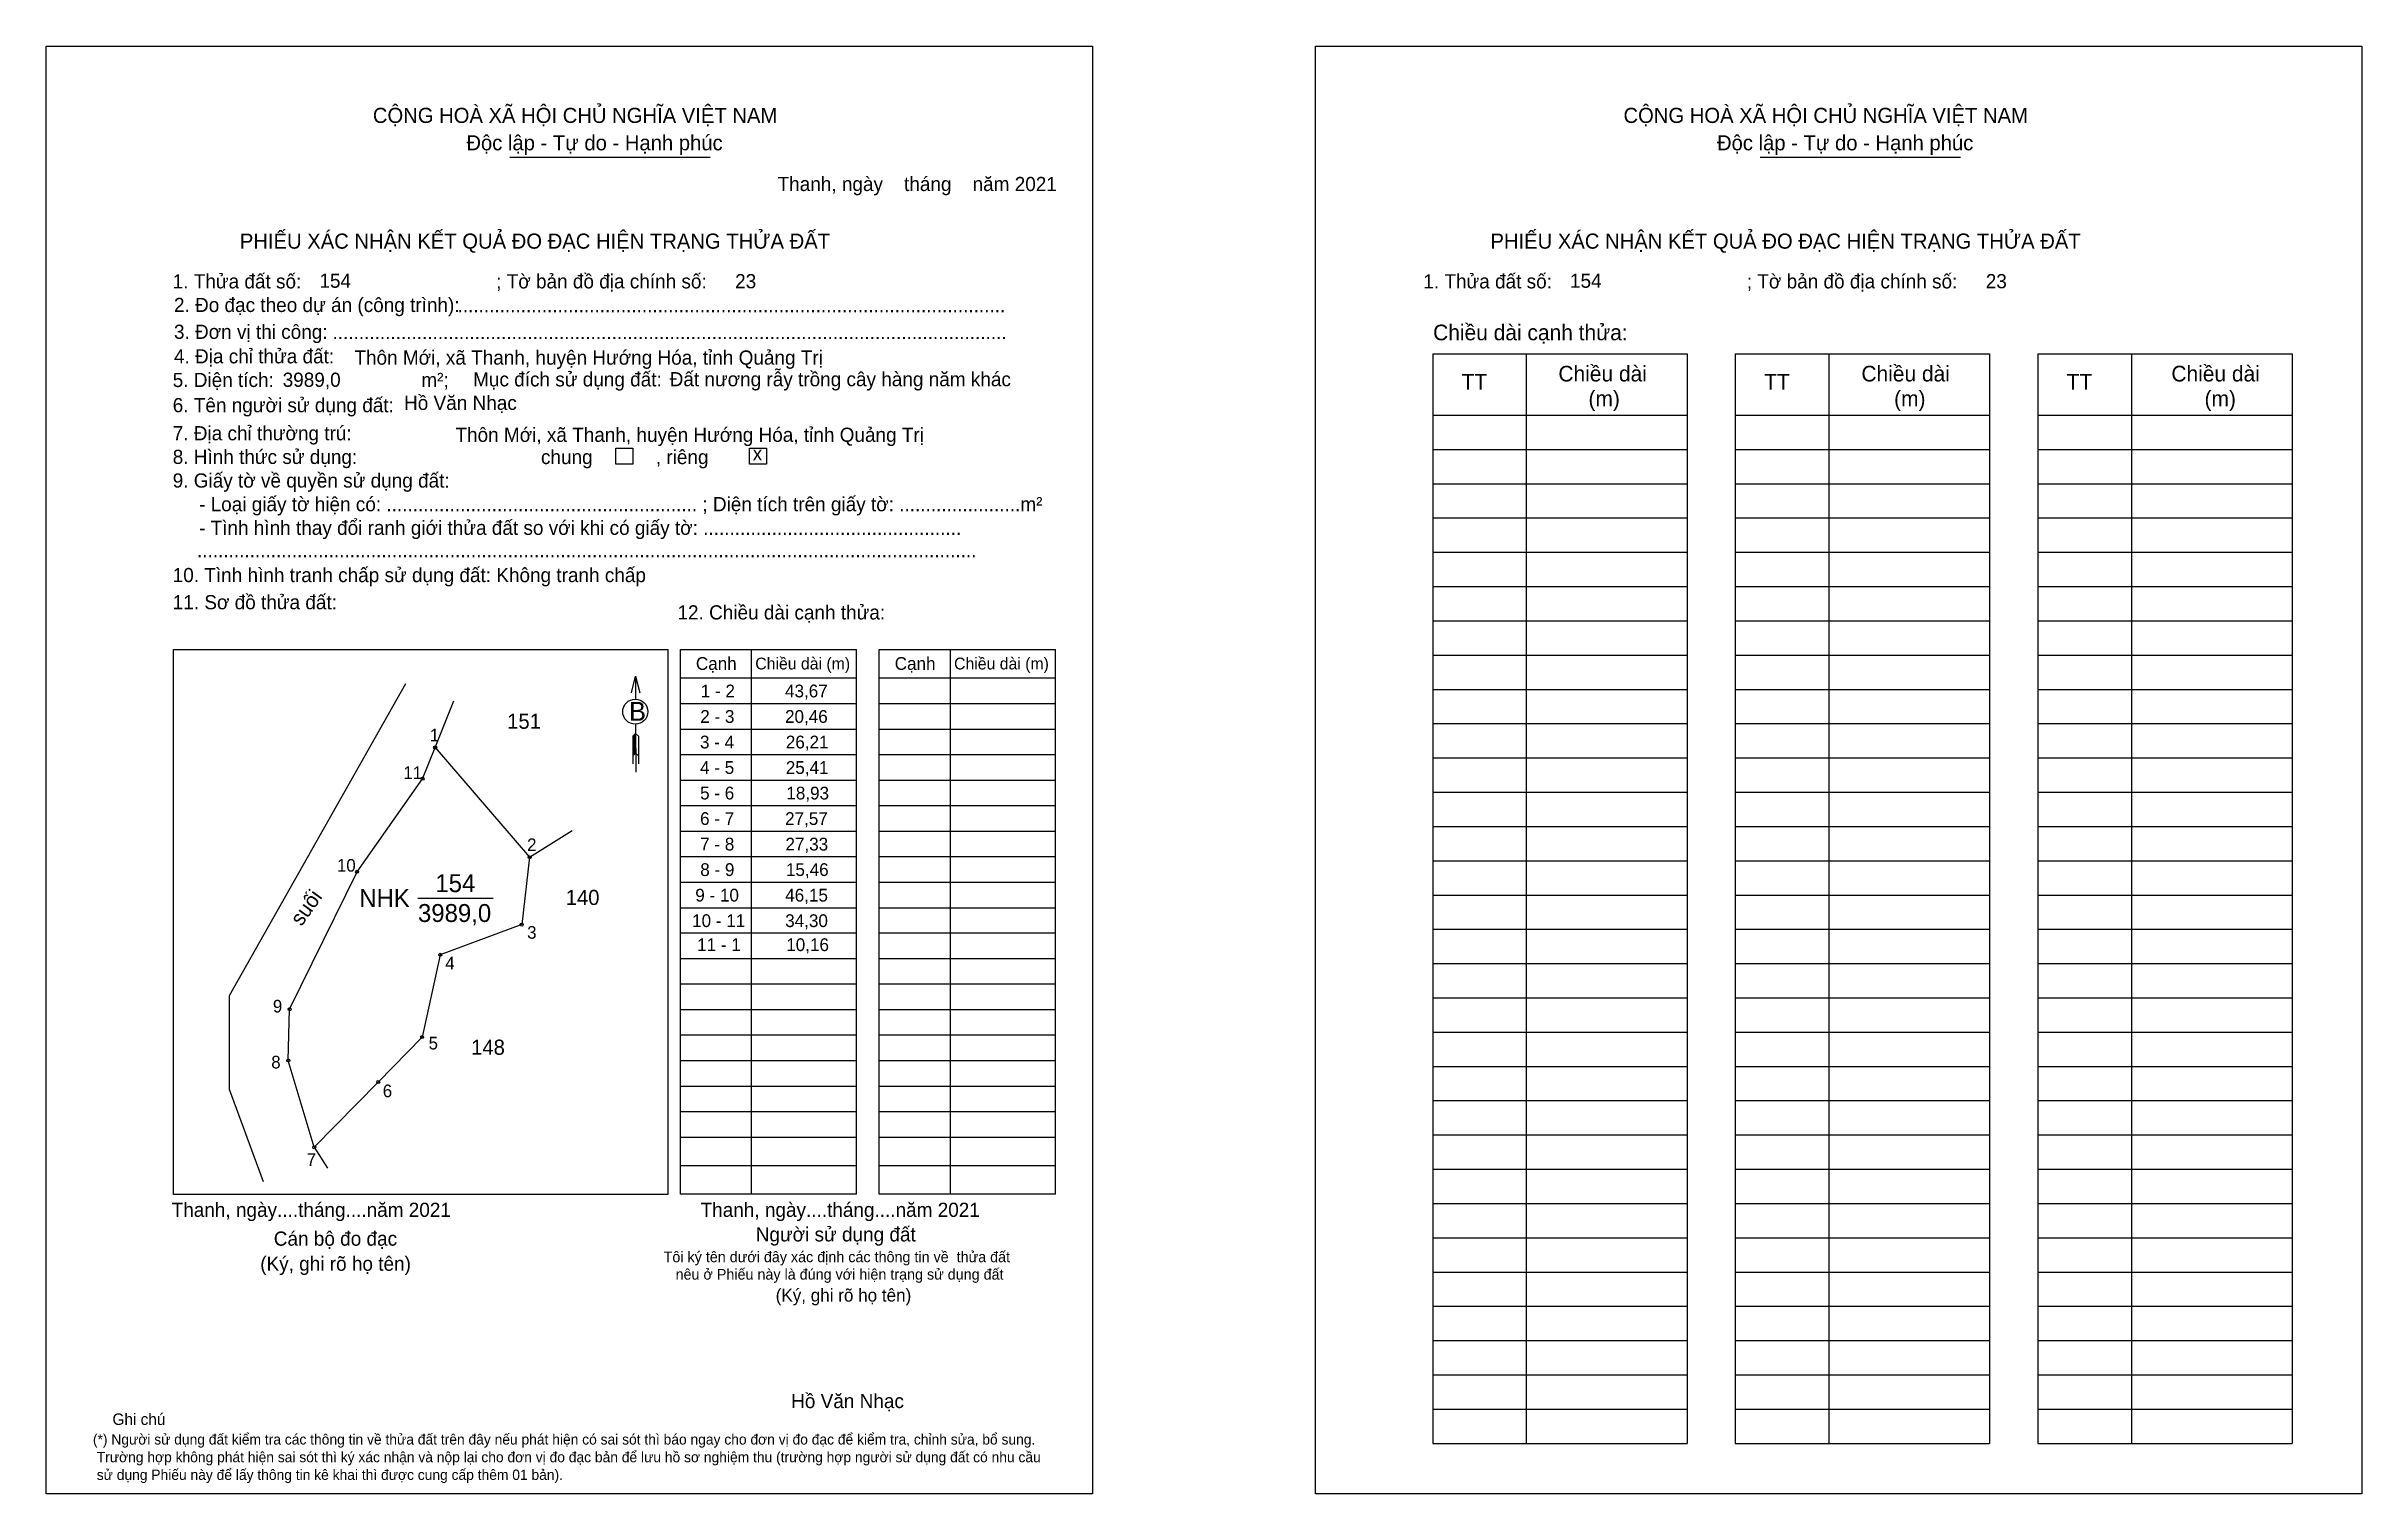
# Model space of a CAD drawing. Extents: x 547255 to 547953, y 1818896 to 1819332.
import ezdxf

# ---------------------------------------------------------------- set-up
doc = ezdxf.new("R2010")
doc.units = 0
for name, color, linetype in [('CanhThua', 7, 'Continuous'), ('kqddKhungInTrang1', 7, 'Continuous'), ('kqddKhungInTrang2', 7, 'Continuous'), ('kqddNoiDung', 7, 'Continuous'), ('kqddTemplate', 7, 'Continuous'), ('Level 1', 7, 'Continuous'), ('MocDinhThua', 7, 'Continuous'), ('NhanDiaChinhThua', 7, 'Continuous'), ('NhanTuCan', 7, 'Continuous'), ('RauThua', 7, 'Continuous'), ('SoHieuDinhThua', 7, 'Continuous')]:
    doc.layers.add(name, color=color, linetype=linetype)

msp = doc.modelspace()

# ---------------------------------------------------------------- linework, layer by layer
at = {"layer": 'CanhThua'}
for p, q in [((547368.28, 1819111.19), (547372.09, 1819120.6)), ((547372.09, 1819120.6), (547400.59, 1819087.52)), ((547348.56, 1819083.13), (547368.28, 1819111.19)), ((547400.59, 1819087.52), (547398.2, 1819067.2)), ((547328.2, 1819041.71), (547348.56, 1819083.13)), ((547398.2, 1819067.2), (547373.62, 1819058.1)), ((547373.62, 1819058.1), (547368.15, 1819033.29)), ((547327.79, 1819026.26), (547328.2, 1819041.71)), ((547368.15, 1819033.29), (547354.93, 1819019.74)), ((547335.61, 1819000.07), (547327.79, 1819026.26)), ((547354.93, 1819019.74), (547335.61, 1819000.07))]:
    msp.add_line(p, q, dxfattribs=at)
at = {"layer": 'kqddKhungInTrang1'}
msp.add_lwpolyline([(547254.82, 1819332), (547570.3, 1819332), (547570.3, 1818895.64), (547254.82, 1818895.64)], close=True, dxfattribs=at)
at = {"layer": 'kqddKhungInTrang2'}
msp.add_lwpolyline([(547637.6, 1819332), (547953.08, 1819332), (547953.08, 1818895.64), (547637.6, 1818895.64)], close=True, dxfattribs=at)
at = {"layer": 'kqddTemplate'}
for p, q in [((547394.56, 1819298.6), (547454.98, 1819298.6)), ((547771.72, 1819298.6), (547832.14, 1819298.6)), ((547672.92, 1819239.29), (547749.63, 1819239.29)), ((547672.92, 1819239.29), (547672.92, 1818910.8)), ((547701.15, 1819239.29), (547701.15, 1818910.8)), ((547749.63, 1819239.29), (547749.63, 1818910.8)), ((547764.16, 1819239.29), (547764.16, 1818910.8)), ((547764.16, 1819239.29), (547840.87, 1819239.29)), ((547792.39, 1819239.29), (547792.39, 1818910.8)), ((547840.87, 1819239.29), (547840.87, 1818910.8)), ((547855.41, 1819239.29), (547855.41, 1818910.8)), ((547855.41, 1819239.29), (547932.11, 1819239.29)), ((547883.63, 1819239.29), (547883.63, 1818910.79)), ((547932.11, 1819239.29), (547932.11, 1818910.79)), ((547672.92, 1819220.8), (547749.63, 1819220.8)), ((547764.16, 1819220.8), (547840.87, 1819220.8)), ((547855.41, 1819220.8), (547932.11, 1819220.8)), ((547672.92, 1819210.47), (547749.63, 1819210.47)), ((547764.16, 1819210.47), (547840.87, 1819210.47)), ((547855.41, 1819210.47), (547932.11, 1819210.47)), ((547672.92, 1819200.13), (547749.63, 1819200.13)), ((547764.16, 1819200.13), (547840.87, 1819200.13)), ((547855.41, 1819200.13), (547932.11, 1819200.13)), ((547672.92, 1819189.8), (547749.63, 1819189.8)), ((547764.16, 1819189.8), (547840.87, 1819189.8)), ((547855.41, 1819189.8), (547932.11, 1819189.8)), ((547672.92, 1819179.47), (547749.63, 1819179.47)), ((547764.16, 1819179.47), (547840.87, 1819179.47)), ((547855.41, 1819179.47), (547932.11, 1819179.47)), ((547672.92, 1819169.13), (547749.63, 1819169.13)), ((547764.16, 1819169.13), (547840.87, 1819169.13)), ((547855.41, 1819169.13), (547932.11, 1819169.13)), ((547672.92, 1819158.8), (547749.63, 1819158.8)), ((547764.16, 1819158.8), (547840.87, 1819158.8)), ((547855.41, 1819158.8), (547932.11, 1819158.8)), ((547446.06, 1819150.15), (547499.2, 1819150.15)), ((547446.06, 1818985.95), (547446.06, 1819150.15)), ((547467.43, 1819150.15), (547467.43, 1818985.95)), ((547499.2, 1818985.95), (547499.2, 1819150.15)), ((547506.01, 1819150.15), (547559.15, 1819150.15)), ((547506.01, 1818985.95), (547506.01, 1819150.15)), ((547527.38, 1819150.15), (547527.38, 1818985.95)), ((547559.15, 1818985.95), (547559.15, 1819150.15)), ((547672.92, 1819148.47), (547749.63, 1819148.47)), ((547764.16, 1819148.47), (547840.87, 1819148.47)), ((547855.41, 1819148.47), (547932.11, 1819148.47)), ((547432.52, 1819142.08), (547432.53, 1819135.19)), ((547446.06, 1819141.56), (547499.2, 1819141.56)), ((547506.01, 1819141.56), (547559.15, 1819141.56)), ((547672.92, 1819138.13), (547749.63, 1819138.13)), ((547764.16, 1819138.13), (547840.87, 1819138.13)), ((547855.41, 1819138.13), (547932.11, 1819138.13)), ((547446.06, 1819133.87), (547499.2, 1819133.87)), ((547506.01, 1819133.87), (547559.15, 1819133.87)), ((547432.54, 1819124.84), (547431.66, 1819123.99)), ((547432.55, 1819124.45), (547431.66, 1819123.6)), ((547432.55, 1819124.05), (547431.66, 1819123.21)), ((547431.66, 1819123.99), (547431.66, 1819115.68)), ((547432.55, 1819123.66), (547431.66, 1819122.81)), ((547432.55, 1819123.27), (547431.66, 1819122.42)), ((547432.55, 1819122.87), (547431.66, 1819122.03)), ((547432.55, 1819122.48), (547431.66, 1819121.63)), ((547432.55, 1819122.09), (547431.66, 1819121.24)), ((547432.55, 1819121.69), (547431.66, 1819120.84)), ((547432.55, 1819121.3), (547431.66, 1819120.45)), ((547432.54, 1819127.62), (547432.56, 1819113.12)), ((547432.54, 1819124.84), (547433.45, 1819123.99)), ((547433.45, 1819123.99), (547433.45, 1819115.68)), ((547446.06, 1819126.17), (547499.2, 1819126.17)), ((547506.01, 1819126.17), (547559.15, 1819126.17)), ((547672.92, 1819127.8), (547749.63, 1819127.8)), ((547764.16, 1819127.8), (547840.87, 1819127.8)), ((547855.41, 1819127.8), (547932.11, 1819127.8)), ((547432.55, 1819120.91), (547431.66, 1819120.06)), ((547432.55, 1819120.51), (547431.66, 1819119.66)), ((547432.55, 1819120.12), (547431.66, 1819119.27)), ((547432.55, 1819119.73), (547431.66, 1819118.88)), ((547432.55, 1819119.33), (547431.66, 1819118.48)), ((547432.55, 1819118.94), (547431.66, 1819118.09)), ((547432.55, 1819118.94), (547433.45, 1819118.09)), ((547446.06, 1819118.48), (547499.2, 1819118.48)), ((547506.01, 1819118.48), (547559.15, 1819118.48)), ((547672.92, 1819117.47), (547749.63, 1819117.47)), ((547764.16, 1819117.47), (547840.87, 1819117.47)), ((547855.41, 1819117.46), (547932.11, 1819117.46)), ((547446.06, 1819110.78), (547499.2, 1819110.78)), ((547506.01, 1819110.78), (547559.15, 1819110.78)), ((547446.06, 1819103.09), (547499.2, 1819103.09)), ((547506.01, 1819103.09), (547559.15, 1819103.09)), ((547672.92, 1819107.13), (547749.63, 1819107.13)), ((547764.16, 1819107.13), (547840.87, 1819107.13)), ((547855.41, 1819107.13), (547932.11, 1819107.13)), ((547446.06, 1819095.39), (547499.2, 1819095.39)), ((547506.01, 1819095.39), (547559.15, 1819095.39)), ((547672.92, 1819096.8), (547749.63, 1819096.8)), ((547764.16, 1819096.8), (547840.87, 1819096.8)), ((547855.41, 1819096.8), (547932.11, 1819096.8)), ((547446.06, 1819087.7), (547499.2, 1819087.7)), ((547506.01, 1819087.7), (547559.15, 1819087.7)), ((547672.92, 1819086.47), (547749.63, 1819086.47)), ((547764.16, 1819086.46), (547840.87, 1819086.46)), ((547855.41, 1819086.46), (547932.11, 1819086.46)), ((547446.06, 1819080), (547499.2, 1819080)), ((547506.01, 1819080), (547559.15, 1819080)), ((547672.92, 1819076.13), (547749.63, 1819076.13)), ((547764.16, 1819076.13), (547840.87, 1819076.13)), ((547855.41, 1819076.13), (547932.11, 1819076.13)), ((547446.06, 1819072.31), (547499.2, 1819072.31)), ((547506.01, 1819072.31), (547559.15, 1819072.31)), ((547672.92, 1819065.8), (547749.63, 1819065.8)), ((547764.16, 1819065.8), (547840.87, 1819065.8)), ((547855.41, 1819065.8), (547932.11, 1819065.8)), ((547499.2, 1819064.61), (547446.06, 1819064.61)), ((547559.15, 1819064.61), (547506.01, 1819064.61)), ((547499.2, 1819056.92), (547446.06, 1819056.92)), ((547559.15, 1819056.92), (547506.01, 1819056.92)), ((547672.92, 1819055.46), (547749.63, 1819055.46)), ((547764.16, 1819055.46), (547840.87, 1819055.46)), ((547855.41, 1819055.46), (547932.11, 1819055.46)), ((547499.2, 1819049.22), (547446.06, 1819049.22)), ((547559.15, 1819049.22), (547506.01, 1819049.22)), ((547672.92, 1819045.13), (547749.63, 1819045.13)), ((547764.16, 1819045.13), (547840.87, 1819045.13)), ((547855.41, 1819045.13), (547932.11, 1819045.13)), ((547499.2, 1819041.53), (547446.06, 1819041.53)), ((547559.15, 1819041.53), (547506.01, 1819041.53)), ((547499.2, 1819033.83), (547446.06, 1819033.83)), ((547559.15, 1819033.83), (547506.01, 1819033.83)), ((547672.92, 1819034.8), (547749.63, 1819034.8)), ((547764.16, 1819034.8), (547840.87, 1819034.8)), ((547855.41, 1819034.8), (547932.11, 1819034.8)), ((547499.2, 1819026.13), (547446.06, 1819026.13)), ((547559.15, 1819026.13), (547506.01, 1819026.13)), ((547672.92, 1819024.46), (547749.63, 1819024.46)), ((547764.16, 1819024.46), (547840.87, 1819024.46)), ((547855.41, 1819024.46), (547932.11, 1819024.46)), ((547499.2, 1819018.44), (547446.06, 1819018.44)), ((547559.15, 1819018.44), (547506.01, 1819018.44)), ((547499.2, 1819010.74), (547446.06, 1819010.74)), ((547559.15, 1819010.74), (547506.01, 1819010.74)), ((547672.92, 1819014.13), (547749.63, 1819014.13)), ((547764.16, 1819014.13), (547840.87, 1819014.13)), ((547855.41, 1819014.13), (547932.11, 1819014.13)), ((547499.2, 1819003.05), (547446.06, 1819003.05)), ((547559.15, 1819003.05), (547506.01, 1819003.05)), ((547672.92, 1819003.8), (547749.63, 1819003.8)), ((547764.16, 1819003.8), (547840.87, 1819003.8)), ((547855.41, 1819003.8), (547932.11, 1819003.8)), ((547499.2, 1818994.5), (547446.06, 1818994.5)), ((547559.15, 1818994.5), (547506.01, 1818994.5)), ((547672.92, 1818993.46), (547749.63, 1818993.46)), ((547764.16, 1818993.46), (547840.87, 1818993.46)), ((547855.41, 1818993.46), (547932.11, 1818993.46)), ((547499.2, 1818985.95), (547446.06, 1818985.95)), ((547559.15, 1818985.95), (547506.01, 1818985.95)), ((547672.92, 1818983.13), (547749.63, 1818983.13)), ((547764.16, 1818983.13), (547840.87, 1818983.13)), ((547855.41, 1818983.13), (547932.11, 1818983.13)), ((547672.92, 1818972.8), (547749.63, 1818972.8)), ((547764.16, 1818972.8), (547840.87, 1818972.8)), ((547855.41, 1818972.8), (547932.11, 1818972.8)), ((547672.92, 1818962.46), (547749.63, 1818962.46)), ((547764.16, 1818962.46), (547840.87, 1818962.46)), ((547855.41, 1818962.46), (547932.11, 1818962.46)), ((547672.92, 1818952.13), (547749.63, 1818952.13)), ((547764.16, 1818952.13), (547840.87, 1818952.13)), ((547855.41, 1818952.13), (547932.11, 1818952.13)), ((547672.92, 1818941.8), (547749.63, 1818941.8)), ((547764.16, 1818941.8), (547840.87, 1818941.8)), ((547855.41, 1818941.8), (547932.11, 1818941.8)), ((547672.92, 1818931.46), (547749.63, 1818931.46)), ((547764.16, 1818931.46), (547840.87, 1818931.46)), ((547855.41, 1818931.46), (547932.11, 1818931.46)), ((547672.92, 1818921.13), (547749.63, 1818921.13)), ((547764.16, 1818921.13), (547840.87, 1818921.13)), ((547855.41, 1818921.13), (547932.11, 1818921.13)), ((547672.92, 1818910.8), (547749.63, 1818910.8)), ((547764.16, 1818910.8), (547840.87, 1818910.8)), ((547855.41, 1818910.79), (547932.11, 1818910.79))]:
    msp.add_line(p, q, dxfattribs=at)
for points in [[(547426.54, 1819210.81), (547431.67, 1819210.81), (547431.67, 1819206.02), (547426.54, 1819206.02)], [(547466.91, 1819210.81), (547472.04, 1819210.81), (547472.04, 1819206.02), (547466.91, 1819206.02)], [(547293.2, 1819150.15), (547442.27, 1819150.15), (547442.27, 1818985.8), (547293.2, 1818985.8)]]:
    msp.add_lwpolyline(points, close=True, dxfattribs=at)
msp.add_lwpolyline([(547431.28, 1819137.09), (547432.52, 1819142.08), (547433.77, 1819137.1)], dxfattribs=at)
msp.add_circle((547432.44, 1819131.41), 3.79, dxfattribs=at)
at = {"layer": 'Level 1'}
msp.add_line((547335.61, 1819000.07), (547339.65, 1818993.78), dxfattribs=at)
msp.add_lwpolyline([(547363.16, 1819139.78), (547309.93, 1819045.76), (547309.93, 1819017.61), (547320.27, 1818989.72)], dxfattribs=at)
at = {"layer": 'MocDinhThua'}
for centre in [(547372.09, 1819120.6), (547368.28, 1819111.19), (547400.59, 1819087.52), (547348.56, 1819083.13), (547398.2, 1819067.2), (547373.62, 1819058.1), (547328.2, 1819041.71), (547368.15, 1819033.29), (547327.79, 1819026.26), (547354.93, 1819019.74), (547335.61, 1819000.07)]:
    msp.add_circle(centre, 0.456, dxfattribs=at)
at = {"layer": 'NhanDiaChinhThua'}
msp.add_line((547366.91, 1819075.2), (547389.6, 1819075.2), dxfattribs=at)
at = {"layer": 'RauThua'}
for p, q in [((547372.09, 1819120.6), (547377.77, 1819134.63)), ((547400.59, 1819087.52), (547413.39, 1819095.61))]:
    msp.add_line(p, q, dxfattribs=at)

# ---------------------------------------------------------------- texts
at = {"layer": 'kqddNoiDung'}
for s, height, p in [('Thanh, ngày    tháng    năm 2021  ', 4.2751, (547475.36, 1819288.36)), ('154', 4.275, (547337.18, 1819259.19)), ('23', 4.275, (547462.55, 1819259.05)), ('154', 4.275, (547714.33, 1819259.19)), ('23', 4.275, (547839.71, 1819259.05)), ('........................................................................................................', 4.27506, (547378.83, 1819251.82)), ('................................................................................................................................', 4.27506, (547341.13, 1819243.72)), ('Thôn Mới, xã Thanh, huyện Hướng Hóa, tỉnh Quảng Trị', 4.2751, (547347.74, 1819236.02)), ('3989,0', 4.275, (547326.1, 1819229.34)), ('Đất nương rẫy trồng cây hàng năm khác', 4.2751, (547442.81, 1819229.5)), ('Hồ Văn Nhạc', 4.2751, (547362.71, 1819222.38)), ('Thôn Mới, xã Thanh, huyện Hướng Hóa, tỉnh Quảng Trị', 4.2751, (547378.21, 1819212.75)), ('x', 4.28, (547467.85, 1819207.13)), ('1 - 2', 3.848, (547452.19, 1819135.72)), ('43,67', 3.848, (547477.6, 1819135.72)), ('2 - 3', 3.848, (547452.04, 1819128.03)), ('20,46', 3.848, (547477.6, 1819128.03)), ('3 - 4', 3.848, (547451.96, 1819120.33)), ('26,21', 3.848, (547477.84, 1819120.33)), ('4 - 5', 3.848, (547451.98, 1819112.64)), ('25,41', 3.848, (547477.84, 1819112.64)), ('5 - 6', 3.848, (547451.99, 1819104.94)), ('18,93', 3.848, (547478, 1819104.94)), ('6 - 7', 3.848, (547451.99, 1819097.25)), ('27,57', 3.848, (547477.62, 1819097.25)), ('7 - 8', 3.848, (547452.01, 1819089.55)), ('27,33', 3.848, (547477.73, 1819089.55)), ('8 - 9', 3.848, (547452.04, 1819081.86)), ('15,46', 3.848, (547477.87, 1819081.86)), ('9 - 10', 3.848, (547450.54, 1819074.16)), ('46,15', 3.848, (547477.66, 1819074.16)), ('10 - 11', 3.848, (547449.58, 1819066.47)), ('34,30', 3.848, (547477.65, 1819066.47)), ('11 - 1', 3.848, (547451.1, 1819059.23)), ('10,16', 3.848, (547477.97, 1819059.23)), ('Thanh, ngày....tháng....năm 2021', 4.2751, (547292.62, 1818979.09)), ('Thanh, ngày....tháng....năm 2021', 4.2751, (547452.14, 1818979.09)), ('Hồ Văn Nhạc', 4.2751, (547479.45, 1818921.44))]:
    msp.add_text(s, height=height, dxfattribs=at).set_placement(p)
at = {"layer": 'kqddTemplate'}
for s, height, p in [('CỘNG HOÀ XÃ HỘI CHỦ NGHĨA VIỆT NAM', 4.5601, (547353.3, 1819308.89)), ('CỘNG HOÀ XÃ HỘI CHỦ NGHĨA VIỆT NAM', 4.5601, (547730.46, 1819308.89)), ('Độc lập - Tự do - Hạnh phúc', 4.5601, (547381.5, 1819300.64)), ('Độc lập - Tự do - Hạnh phúc', 4.5601, (547758.66, 1819300.64)), ('PHIẾU XÁC NHẬN KẾT QUẢ ĐO ĐẠC HIỆN TRẠNG THỬA ĐẤT', 4.5601, (547313.18, 1819270.99)), ('PHIẾU XÁC NHẬN KẾT QUẢ ĐO ĐẠC HIỆN TRẠNG THỬA ĐẤT', 4.5601, (547690.34, 1819270.99)), ('1. Thửa đất số:                                     ; Tờ bản đồ địa chính số:', 4.2751, (547292.94, 1819259.01)), ('1. Thửa đất số:                                     ; Tờ bản đồ địa chính số:', 4.2751, (547670.1, 1819259.01)), ('2. Đo đạc theo dự án (công trình): ', 4.2751, (547293.32, 1819251.89)), ('3. Đơn vị thi công: ', 4.2751, (547293.32, 1819243.8)), ('Chiều dài cạnh thửa:', 4.7239, (547673.05, 1819243.37)), ('4. Địa chỉ thửa đất:', 4.2751, (547293.32, 1819236.41)), ('5. Diện tích:                            m²; ', 4.2751, (547292.94, 1819229.28)), ('Mục đích sử dụng đất:', 4.2751, (547383.54, 1819229.46)), ('TT', 4.724, (547681.63, 1819228.51)), ('Chiều dài', 4.724, (547710.83, 1819230.95)), ('TT', 4.724, (547772.88, 1819228.51)), ('Chiều dài', 4.724, (547802.21, 1819230.95)), ('TT', 4.724, (547864.12, 1819228.51)), ('Chiều dài', 4.724, (547895.69, 1819230.95)), ('6. Tên người sử dụng đất:', 4.2751, (547292.94, 1819221.68)), ('(m)', 4.724, (547719.9, 1819223.44)), ('(m)', 4.724, (547812.07, 1819223.43)), ('(m)', 4.724, (547905.69, 1819223.43)), ('7. Địa chỉ thường trú:', 4.2751, (547292.94, 1819213.21)), ('8. Hình thức sử dụng:', 4.2751, (547292.94, 1819206.08)), ('chung            , riêng', 4.2751, (547404, 1819206.04)), ('9. Giấy tờ về quyền sử dụng đất:', 4.2751, (547292.94, 1819198.96)), ('     - Loại giấy tờ hiện có: ........................................................... ; Diện tích trên giấy tờ: .......................m²', 4.27506, (547292.94, 1819191.83)), ('     - Tình hình thay đổi ranh giới thửa đất so với khi có giấy tờ: .................................................', 4.27506, (547292.94, 1819184.71)), ('....................................................................................................................................................', 4.27506, (547300.26, 1819177.94)), ('10. Tình hình tranh chấp sử dụng đất: Không tranh chấp', 4.2751, (547292.94, 1819170.46)), ('11. Sơ đồ thửa đất:', 4.2751, (547292.94, 1819162.27)), ('12. Chiều dài cạnh thửa:', 4.2751, (547445.16, 1819159.2)), ('Cạnh', 3.848, (547450.72, 1819144)), ('Chiều dài (m)', 3.5626, (547468.63, 1819144.13)), ('Cạnh', 3.848, (547510.68, 1819144)), ('Chiều dài (m)', 3.5626, (547528.58, 1819144.13)), ('B', 5.7, (547430.57, 1819128.66)), ('Cán bộ đo đạc', 4.2751, (547323.42, 1818970.4)), ('Người sử dụng đất', 4.2751, (547468.76, 1818971.69)), ('Tôi ký tên dưới đây xác định các thông tin về  thửa đất ', 3.2319, (547440.99, 1818965.42)), ('(Ký, ghi rõ họ tên)', 4.2751, (547319.34, 1818962.85)), ('nêu ở Phiếu này là đúng với hiện trạng sử dụng đất', 3.2319, (547444.59, 1818960.17)), ('(Ký, ghi rõ họ tên)', 3.8476, (547474.78, 1818953.56)), ('Ghi chú', 3.463, (547274.78, 1818916.36)), ('(*) Người sử dụng đất kiểm tra các thông tin về thửa đất trên đây nếu phát hiện có sai sót thì báo ngay cho đơn vị đo đạc để kiểm tra, chỉnh sửa, bổ sung.', 3.11652, (547268.88, 1818910.46)), (' Trường hợp không phát hiện sai sót thì ký xác nhận và nộp lại cho đơn vị đo đạc bản để lưu hồ sơ nghiệm thu (trường hợp người sử dụng đất có nhu cầu', 3.11652, (547268.88, 1818905.12)), (' sử dụng Phiếu này để lấy thông tin kê khai thì được cung cấp thêm 01 bản).', 3.1165, (547268.88, 1818899.79))]:
    msp.add_text(s, height=height, dxfattribs=at).set_placement(p)
at = {"layer": 'NhanDiaChinhThua'}
for s, p in [('154', (547372.15, 1819077)), ('NHK', (547349.2, 1819072.5)), ('3989,0', (547366.91, 1819068))]:
    msp.add_text(s, height=5.399, dxfattribs=at).set_placement(p)
at = {"layer": 'NhanTuCan'}
for s, p in [('151', (547393.81, 1819126.24)), ('140', (547411.47, 1819073.13)), ('148', (547382.95, 1819027.96))]:
    msp.add_text(s, height=4.56, dxfattribs=at).set_placement(p)
msp.add_text('suối', height=4.56, rotation=54.34933, dxfattribs=at).set_placement((547331.76, 1819066.5))
at = {"layer": 'SoHieuDinhThua'}
for s, p in [('1', (547370.49, 1819122.45)), ('11', (547362.48, 1819111.11)), ('10', (547342.47, 1819083.17)), ('2', (547399.82, 1819089.38)), ('3', (547399.83, 1819062.95)), ('4', (547375.14, 1819053.7)), ('9', (547323.15, 1819040.72)), ('5', (547370.12, 1819029.58)), ('8', (547322.66, 1819023.86)), ('6', (547356.29, 1819015.18)), ('7', (547333.34, 1818994.48))]:
    msp.add_text(s, height=3.8, dxfattribs=at).set_placement(p)

doc.saveas('drawing.dxf')
